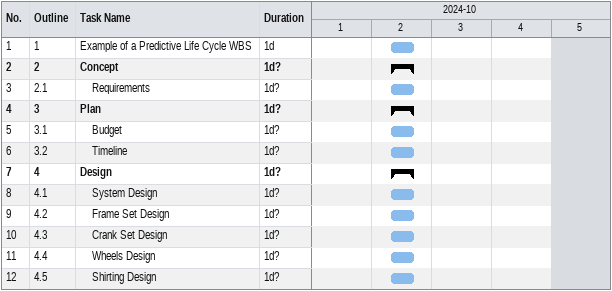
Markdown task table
| ID | WBS | Task | Duration | Start | Finish |
|---|---|---|---|---|---|
| 1 | 1 | Example of a Predictive Life Cycle WBS | 1d | 2024-10-02 | 2024-10-02 |
| 2 | 2 | **Concept** | 1d? | 2024-10-02 | 2024-10-02 |
| 3 | 2.1 | Requirements | 1d? | 2024-10-02 | 2024-10-02 |
| 4 | 3 | **Plan** | 1d? | 2024-10-02 | 2024-10-02 |
| 5 | 3.1 | Budget | 1d? | 2024-10-02 | 2024-10-02 |
| 6 | 3.2 | Timeline | 1d? | 2024-10-02 | 2024-10-02 |
| 7 | 4 | **Design** | 1d? | 2024-10-02 | 2024-10-02 |
| 8 | 4.1 | System Design | 1d? | 2024-10-02 | 2024-10-02 |
| 9 | 4.2 | Frame Set Design | 1d? | 2024-10-02 | 2024-10-02 |
| 10 | 4.3 | Crank Set Design | 1d? | 2024-10-02 | 2024-10-02 |
| 11 | 4.4 | Wheels Design | 1d? | 2024-10-02 | 2024-10-02 |
| 12 | 4.5 | Shirting Design | 1d? | 2024-10-02 | 2024-10-02 |
